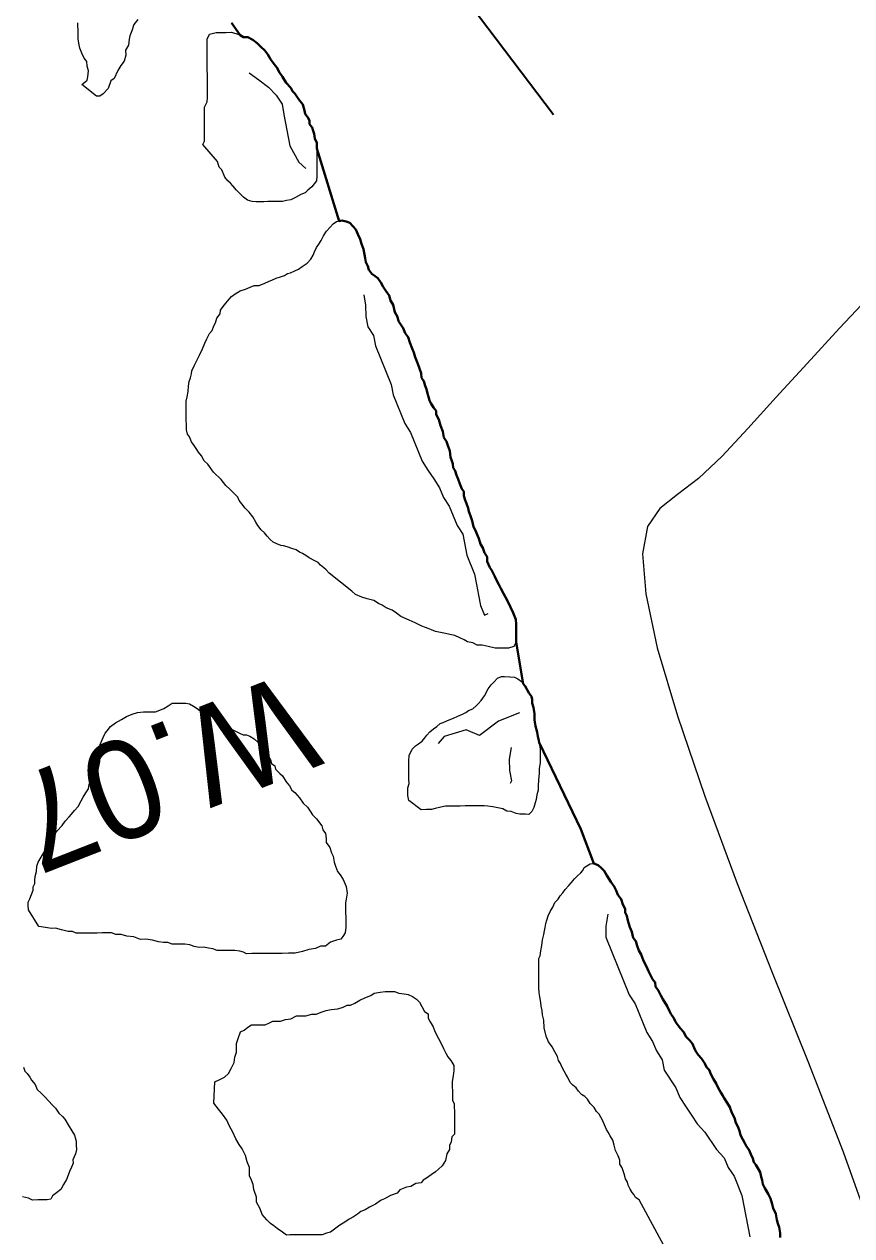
# Model space of a CAD drawing. Header units: millimetres. Extents: x -3113 to 15022, y -19591 to 4665.
# Drawn here: x -461 to 43, y -1641 to -904 of the extents above; entities that cross this region are included whole.
import ezdxf

# ---------------------------------------------------------------- set-up
doc = ezdxf.new("R2010")
doc.units = ezdxf.units.MM
doc.header["$XCLIPFRAME"] = 2
for name, color, linetype, lineweight in [('0A-anno', 6, 'Continuous', 13), ('0A-detail', 7, 'Continuous', 18), ('0A-detail-detail', 7, 'Continuous', 13), ('0A-hatchures', 4, 'Continuous', 25), ('0A-mosaic', 7, 'Continuous', 18), ('0T-walltop', 7, 'Continuous', 30)]:
    doc.layers.add(name, color=color, linetype=linetype, lineweight=lineweight)
doc.styles.add('Annotative', font='Akzidenz-grotesk-roman.ttf')
picture_1 = doc.add_image_def('image1.tif', size_in_pixel=(6668, 8809))

# ---------------------------------------------------------------- blocks, each defined once
blk = doc.blocks.new('T5')
blk.add_line((0, -0.0016), (1, -0.0016))
at = {"linetype": 'Continuous'}
blk.add_solid([(0, -0.0314), (0, 0.0298), (0.638, -0.0009)], dxfattribs=at)

msp = doc.modelspace()

# ---------------------------------------------------------------- linework, layer by layer
at = {"layer": '0A-detail'}
for points in [[(-391.82, -900.99), (-394.19, -904.11), (-395.55, -907.92), (-396.73, -910.83), (-397.21, -912.94), (-397.48, -916.54), (-399.25, -919.66), (-399.22, -922.76), (-400.19, -926.37), (-402.26, -928.98), (-403.94, -932.1), (-406.29, -936.82), (-408.38, -938.34), (-409.84, -943.05), (-412.91, -946.18), (-415, -947.7), (-417.1, -947.72), (-425.86, -940.6), (-424.17, -939.18), (-422.78, -937.97), (-422.3, -935.87), (-421.84, -932.26), (-422.66, -929.47), (-422.89, -926.57), (-424.5, -924.59), (-426.03, -921.5), (-427.16, -918.41), (-427.69, -915.31), (-428.21, -912.72), (-428.23, -910.62), (-428.26, -907.52), (-428.28, -904.92), (-428.3, -902.92)], [(-66.06, -1657.47), (-86.6, -1619.56), (-88.71, -1618.07), (-89.53, -1616.58), (-90.74, -1615.09), (-91.96, -1613), (-93.28, -1610.72), (-93.6, -1608.72), (-94.92, -1606.73), (-95.74, -1603.74), (-96.98, -1600.15), (-98.3, -1597.76), (-98.32, -1595.46), (-99.34, -1592.87), (-100.87, -1589.48), (-101.7, -1586.29), (-102.63, -1583.3), (-104.25, -1580.61), (-105.47, -1578.42), (-106.49, -1576.73), (-107.62, -1573.84), (-108.94, -1571.16), (-109.86, -1569.16), (-110.97, -1567.37), (-112.49, -1565.89), (-114.01, -1563.4), (-116.33, -1560.92), (-118.06, -1558.34), (-119.67, -1556.75), (-121.58, -1555.37), (-123.5, -1553.39), (-124.92, -1551.4), (-126.93, -1549.82), (-128.55, -1548.13), (-130.08, -1545.15), (-131.19, -1543.16), (-132.21, -1541.26), (-133.63, -1538.68), (-134.55, -1536.59), (-135.57, -1534.7), (-136.29, -1532.4), (-137.92, -1529.42), (-139.55, -1526.33), (-141.67, -1523.45), (-143.1, -1519.96), (-144.45, -1514.87), (-144.69, -1510.28), (-145.42, -1506.98), (-145.65, -1504.28), (-146.17, -1501.69), (-146.49, -1499.39), (-147.02, -1496), (-147.54, -1493.5), (-147.57, -1490.5), (-147.6, -1487.2), (-147.63, -1484.5), (-147.65, -1481.9), (-147.68, -1478.8), (-147.71, -1475.6), (-147.73, -1472.6), (-146.75, -1470.99), (-146.48, -1467.99), (-145.8, -1464.68), (-145.43, -1461.38), (-144.57, -1457.97), (-144.29, -1455.77), (-143.8, -1453.77), (-143.33, -1451.36), (-142.84, -1449.36), (-141.97, -1446.75), (-140.69, -1443.94), (-139.22, -1441.42), (-137.84, -1438.61), (-135.86, -1436.49), (-134.58, -1434.48), (-133.1, -1432.57), (-131.71, -1430.66), (-129.44, -1428.14), (-128.05, -1426.52), (-125.87, -1424.1), (-124.39, -1422.49), (-122.1, -1420.47), (-120.82, -1419.16), (-120.03, -1417.25), (-118.44, -1416.14), (-116.45, -1415.02), (-114.16, -1414.8), (-111.55, -1415.87), (-109.53, -1417.75), (-107.91, -1419.34), (-106.19, -1422.02), (-103.85, -1425.9), (-101.83, -1428.89), (-100.51, -1431.17), (-99.48, -1433.86), (-97.46, -1436.45), (-96.43, -1439.74), (-95.1, -1442.42), (-95.08, -1444.72), (-94.07, -1446.72), (-93.54, -1449.61), (-92.3, -1453.6), (-90.98, -1456.39), (-90.15, -1459.98), (-88.63, -1462.17), (-87.8, -1464.96), (-86.67, -1467.75), (-85.35, -1470.24), (-83.92, -1474.03), (-82.09, -1477.61), (-80.86, -1480.3), (-79.84, -1482.29), (-78.42, -1485.18), (-76.8, -1487.16), (-76.58, -1489.76), (-74.85, -1492.34), (-73.43, -1495.13), (-72.11, -1497.42), (-69.47, -1501.6), (-68.04, -1504.68), (-67.23, -1506.28), (-65.4, -1508.96), (-64.38, -1511.25), (-61.55, -1515.02), (-59.32, -1517.4), (-58.1, -1520.09), (-55.68, -1522.67), (-54.06, -1524.66), (-53.04, -1526.95), (-52.32, -1528.94), (-50.6, -1531.23), (-48.68, -1533.51), (-46.65, -1536.49), (-45.63, -1538.78), (-43.91, -1540.47), (-42.99, -1543.06), (-41.26, -1546.04), (-39.74, -1548.83), (-38.52, -1551.32), (-36.79, -1554.2), (-35.87, -1555.89), (-34.76, -1557.58), (-32.93, -1560.57), (-31.41, -1563.25), (-30.08, -1566.54), (-28.45, -1569.63), (-27.62, -1572.72), (-26.4, -1575.01), (-25.48, -1577.6), (-24.75, -1580.29), (-23.43, -1582.88), (-22.21, -1585.17), (-21.09, -1587.16), (-19.68, -1588.85), (-18.55, -1591.74), (-17.23, -1594.43), (-16.7, -1596.72), (-15.49, -1598.21), (-14.27, -1600.3), (-12.95, -1602.69), (-12.32, -1605.58), (-11.61, -1607.58), (-11.28, -1609.97), (-9.96, -1612.56), (-8.03, -1615.94), (-6.6, -1618.83), (-5.47, -1622.12), (-4.85, -1624.72), (-3.32, -1628), (-2.79, -1631.7), (-2.07, -1633.99), (-1.25, -1636.28), (-0.71, -1639.88), (-0.69, -1642.58)], [(-461.45, -1538.74), (-460.73, -1541.14), (-459.21, -1542.72), (-457.59, -1544.81), (-456.57, -1546.8), (-454.45, -1549.38), (-453.12, -1552.47), (-450.8, -1554.55), (-448.28, -1557.13), (-444.04, -1561.69), (-441.92, -1563.77), (-439.89, -1566.85), (-437.77, -1568.83), (-436.26, -1570.42), (-434.33, -1574), (-431.99, -1577.58), (-430.47, -1580.17), (-429.34, -1583.76), (-429.32, -1586.36), (-429.29, -1588.96), (-429.87, -1591.56), (-431.34, -1595.17), (-431.32, -1597.27), (-432.29, -1599.78), (-433.37, -1602.39), (-434.35, -1604.5), (-435.33, -1607.11), (-437.1, -1610.23), (-438.77, -1613.34), (-441.45, -1615.37), (-443.84, -1617.19), (-444.92, -1619.2), (-447.11, -1619.62), (-449.71, -1619.64), (-452.81, -1619.67), (-455.91, -1619.7), (-458.52, -1618.62), (-462.13, -1617.65)]]:
    msp.add_lwpolyline(points, dxfattribs=at)
for points in [[(-349.71, -913.01), (-348.13, -909.89), (-344.04, -908.86), (-341.44, -908.83), (-338.34, -908.8), (-334.74, -908.77), (-330.43, -910.03), (-327.52, -911.81), (-324.92, -911.78), (-321.8, -913.46), (-319.18, -915.33), (-317.07, -917.41), (-314.44, -919.89), (-312.72, -922.27), (-311, -925.06), (-308.77, -928.14), (-307.15, -930.22), (-305.62, -933.31), (-303.7, -935.99), (-301.57, -939.47), (-298.74, -942.55), (-297.72, -944.54), (-296.2, -946.12), (-293.87, -949.7), (-291.44, -952.78), (-290.41, -956.37), (-289.89, -958.47), (-288.27, -960.55), (-287.26, -962.54), (-287.24, -964.64), (-285.62, -966.73), (-285.1, -968.73), (-284.38, -970.62), (-284.06, -973.42), (-282.93, -976.01), (-282.92, -978.01), (-282.89, -981.11), (-282.86, -983.71), (-282.84, -985.81), (-282.82, -988.41), (-282.8, -990.41), (-282.78, -993.01), (-282.75, -996.11), (-283.12, -999.21), (-285.79, -1002.83), (-288.37, -1004.96), (-289.96, -1006.47), (-292.55, -1007.59), (-295.83, -1009.42), (-298.72, -1010.75), (-301.22, -1011.27), (-303.81, -1011.8), (-305.91, -1011.82), (-310.01, -1011.85), (-312.61, -1011.88), (-315.21, -1011.9), (-317.31, -1011.92), (-319.81, -1011.94), (-322.21, -1011.76), (-325.02, -1010.99), (-327.43, -1009.21), (-329.15, -1007.43), (-331.77, -1004.85), (-333.9, -1002.27), (-335.41, -1000.68), (-337.03, -999.2), (-338.95, -996.91), (-340.69, -992.53), (-342.3, -990.94), (-343.33, -987.35), (-352.23, -977.13), (-351.15, -975.02), (-351.17, -971.92), (-351.2, -969.32), (-351.22, -967.32), (-351.24, -964.22), (-351.27, -961.12), (-351.29, -959.02), (-351.31, -956.42), (-351.33, -954.32), (-349.66, -951.21), (-349.38, -948.71), (-349.41, -946.11), (-349.43, -944.01), (-349.45, -940.91), (-349.48, -937.81), (-349.51, -934.71), (-349.54, -931.61), (-349.57, -928.01), (-349.59, -925.91), (-349.61, -923.91), (-349.63, -921.81), (-349.65, -919.21), (-349.68, -916.11)], [(-261.46, -1249.02), (-275.36, -1238.05), (-277.18, -1236.06), (-278.49, -1234.78), (-280.51, -1233.09), (-282.12, -1231.61), (-284.13, -1230.53), (-287.45, -1228.76), (-289.46, -1227.28), (-291.47, -1226.09), (-293.48, -1225.31), (-295.49, -1223.93), (-298.1, -1223.05), (-300.81, -1222.08), (-303.11, -1221.4), (-304.72, -1221.21), (-307.13, -1220.13), (-309.43, -1219.16), (-311.35, -1217.47), (-313.07, -1215.49), (-314.68, -1213.6), (-316.7, -1211.62), (-318.73, -1209.04), (-320.04, -1207.05), (-321.77, -1203.77), (-324.1, -1200.89), (-326.42, -1198.51), (-328.45, -1195.83), (-330.06, -1193.84), (-330.98, -1191.85), (-332.8, -1189.97), (-335.83, -1186.99), (-338.15, -1184.71), (-341.18, -1181.04), (-345.82, -1176.48), (-349.17, -1171.61), (-351.48, -1169.63), (-353.11, -1166.55), (-354.83, -1164.36), (-356.25, -1162.08), (-357.57, -1160.39), (-359.09, -1158.2), (-360.42, -1155.11), (-361.53, -1153.52), (-362.25, -1150.83), (-362.28, -1148.23), (-362.31, -1144.53), (-362.35, -1139.93), (-362.39, -1136.03), (-362.41, -1133.33), (-361.74, -1130.73), (-361.17, -1127.42), (-360.9, -1124.12), (-360.52, -1121.41), (-359.84, -1119.11), (-359.26, -1116.8), (-358.88, -1114.8), (-357.31, -1111.48), (-355.84, -1108.57), (-354.27, -1105.26), (-352.5, -1101.54), (-351.03, -1098.13), (-349.76, -1095.32), (-348.18, -1092.2), (-346.6, -1090.29), (-345.63, -1087.58), (-344.64, -1085.57), (-343.67, -1082.86), (-341.69, -1080.24), (-341.41, -1077.94), (-339.93, -1075.63), (-338.15, -1073.61), (-336.17, -1071.29), (-334.89, -1069.58), (-332.6, -1068.06), (-329.52, -1066.23), (-326.33, -1065.1), (-323.34, -1063.98), (-321.05, -1062.85), (-318.05, -1062.83), (-314.46, -1061.49), (-312.17, -1060.47), (-309.88, -1059.45), (-307.59, -1058.43), (-304.9, -1057.61), (-302.5, -1056.89), (-300.71, -1055.57), (-298.92, -1055.15), (-296.33, -1054.03), (-294.04, -1053.01), (-291.75, -1051.39), (-288.67, -1049.36), (-286.49, -1046.84), (-285.01, -1044.43), (-284.23, -1042.42), (-282.96, -1039.71), (-281.68, -1037.7), (-280.29, -1035.58), (-278.82, -1032.67), (-277.05, -1029.75), (-274.77, -1027.43), (-272.79, -1025.42), (-270.8, -1024), (-267.7, -1023.37), (-264.9, -1023.94), (-262.69, -1024.82), (-260.87, -1026.81), (-259.15, -1028.79), (-257.83, -1031.58), (-256.4, -1034.77), (-255.67, -1037.66), (-254.45, -1040.75), (-253.82, -1044.05), (-253.4, -1046.34), (-252.98, -1048.64), (-251.85, -1051.13), (-251.23, -1053.32), (-249.41, -1055.91), (-247.4, -1057.29), (-245.59, -1058.37), (-243.86, -1061.16), (-242.34, -1063.84), (-240.72, -1066.13), (-238.69, -1069.11), (-237.96, -1072), (-236.34, -1074.69), (-235.3, -1079.08), (-233.77, -1082.07), (-233.05, -1084.56), (-231.93, -1086.55), (-230.31, -1088.93), (-228.98, -1092.02), (-227.16, -1094.41), (-226.23, -1097.7), (-224.7, -1101.38), (-223.78, -1103.68), (-222.95, -1106.47), (-221.41, -1110.55), (-220.39, -1113.55), (-219.26, -1116.34), (-219.04, -1119.13), (-217.72, -1121.12), (-216.79, -1123.91), (-216.07, -1126.11), (-215.35, -1128.7), (-214.93, -1130.7), (-214.31, -1132.99), (-213.4, -1134.58), (-211.77, -1137.27), (-210.25, -1139.25), (-210.23, -1141.55), (-208.61, -1144.54), (-207.57, -1148.23), (-206.14, -1151.82), (-205.51, -1155.41), (-203.78, -1158), (-202.96, -1160.29), (-201.83, -1163.68), (-201.4, -1167.38), (-200.68, -1169.57), (-200.06, -1171.56), (-199.74, -1173.86), (-198.52, -1175.85), (-197.7, -1178.44), (-196.68, -1180.73), (-195.85, -1183.73), (-194.62, -1186.72), (-193.31, -1188.4), (-193.28, -1191), (-192.56, -1193.6), (-191.74, -1195.59), (-190.72, -1198.58), (-190.3, -1200.58), (-189.17, -1203.17), (-188.15, -1206.16), (-187.51, -1209.85), (-186.19, -1212.14), (-185.48, -1214.03), (-184.25, -1217.02), (-183.12, -1220.31), (-181.7, -1222.6), (-180.77, -1225.59), (-179.05, -1228.18), (-179.02, -1230.88), (-177.39, -1234.66), (-176.27, -1236.45), (-175.46, -1238.14), (-174.34, -1240.03), (-173.32, -1242.72), (-171.99, -1245.01), (-170.87, -1247.3), (-169.15, -1250.39), (-168.03, -1252.58), (-165.89, -1256.56), (-164.87, -1258.85), (-163.24, -1262.13), (-161.7, -1266.22), (-161.48, -1269.12), (-161.46, -1271.02), (-161.43, -1274.12), (-161.4, -1277.72), (-161.38, -1280.02), (-162.85, -1282.73), (-166.14, -1283.66), (-169.24, -1283.69), (-171.64, -1283.71), (-174.14, -1283.73), (-178.55, -1282.67), (-182.16, -1281.81), (-185.16, -1281.83), (-187.87, -1280.56), (-191.18, -1279.89), (-193.09, -1278.61), (-195.8, -1277.33), (-198.82, -1275.96), (-201.82, -1275.38), (-204.43, -1274.71), (-207.43, -1274.13), (-210.54, -1273.56), (-213.05, -1272.49), (-215.05, -1271.7), (-216.66, -1271.22), (-218.97, -1270.24), (-222.99, -1268.28), (-226.6, -1266.71), (-231.62, -1264.35), (-234.24, -1262.48), (-236.96, -1260.5), (-240.57, -1259.23), (-242.98, -1257.56), (-245.29, -1256.58), (-248.21, -1254.8), (-252.22, -1253.74), (-255.53, -1252.67), (-259.24, -1251)], [(-219.26, -1382.15), (-226.91, -1376.42), (-227.33, -1373.42), (-227.35, -1371.52), (-227.38, -1368.82), (-226.7, -1366.21), (-226.72, -1363.51), (-226.75, -1360.21), (-226.78, -1357.31), (-226.81, -1354.31), (-226.83, -1352.31), (-226.66, -1349.01), (-224.69, -1345.19), (-222.71, -1343.18), (-221.02, -1342.06), (-218.73, -1340.34), (-217.15, -1338.23), (-215.77, -1336.71), (-213.98, -1334.7), (-211.8, -1332.78), (-209.81, -1331.36), (-207.83, -1329.64), (-205.94, -1328.92), (-203.64, -1328), (-201.25, -1326.98), (-199.66, -1326.27), (-196.97, -1325.14), (-194.08, -1323.92), (-192.09, -1322.9), (-190.4, -1321.58), (-187.81, -1320.56), (-185.73, -1318.84), (-184.54, -1317.53), (-182.86, -1315.51), (-180.78, -1312.7), (-178.52, -1308.47), (-176.74, -1305.96), (-175.06, -1304.44), (-172.78, -1301.92), (-170.39, -1300.9), (-168.49, -1300.88), (-165.38, -1301.26), (-162.48, -1301.43), (-160.48, -1302.31), (-158.26, -1304.09), (-156.03, -1306.87), (-153.8, -1310.85), (-152.18, -1313.24), (-151.76, -1314.93), (-151.74, -1317.23), (-150.82, -1319.92), (-150.38, -1323.62), (-150.35, -1327.32), (-149.61, -1331.11), (-148.68, -1334.91), (-148.26, -1337.4), (-147.63, -1339.9), (-147.31, -1342.69), (-146.89, -1344.99), (-146.86, -1347.59), (-146.84, -1350.59), (-146.81, -1353.59), (-147.48, -1356.9), (-147.45, -1359.9), (-147.82, -1364.1), (-147.98, -1367.5), (-147.96, -1370.1), (-148.83, -1373.11), (-149.21, -1375.81), (-149.89, -1377.82), (-150.77, -1380.73), (-151.84, -1383.24), (-153.83, -1385.05), (-155.83, -1384.87), (-157.43, -1384.69), (-159.13, -1384.7), (-161.43, -1384.42), (-164.44, -1383.15), (-167.05, -1382.87), (-169.66, -1381.5), (-172.66, -1380.92), (-175.67, -1380.25), (-178.67, -1379.98), (-180.98, -1379.7), (-183.28, -1379.72), (-186.48, -1379.75), (-189.58, -1379.78), (-192.48, -1379.8), (-195.58, -1379.83), (-198.87, -1379.86), (-202.17, -1379.89), (-204.47, -1379.91), (-207.37, -1380.54), (-210.76, -1381.27), (-213.06, -1381.89), (-215.96, -1381.92)], [(-329.68, -1468.25), (-332.79, -1467.68), (-336.39, -1467.71), (-340.49, -1467.75), (-343.59, -1467.78), (-346.19, -1466.8), (-348.8, -1466.32), (-351.9, -1465.85), (-354.5, -1465.87), (-357.61, -1465.4), (-360.22, -1464.33), (-363.32, -1463.85), (-365.92, -1463.88), (-368.42, -1463.9), (-371.02, -1463.92), (-373.63, -1462.95), (-376.23, -1462.97), (-379.33, -1462.5), (-382.94, -1461.43), (-387.05, -1460.97), (-390.25, -1461), (-394.36, -1459.53), (-398.47, -1458.97), (-402.08, -1458), (-405.18, -1458.03), (-407.78, -1457.06), (-410.38, -1457.08), (-413.48, -1457.11), (-416.58, -1457.14), (-420.18, -1457.17), (-423.28, -1457.2), (-426.88, -1457.23), (-429.48, -1457.25), (-431.59, -1456.17), (-434.19, -1456.19), (-438.3, -1455.23), (-441.91, -1454.26), (-444.51, -1454.29), (-448.12, -1453.82), (-452.22, -1453.26), (-458.51, -1443.01), (-458.54, -1440.41), (-458.56, -1438.41), (-457.57, -1436.31), (-456.6, -1433.7), (-455.52, -1431.09), (-455.54, -1429.09), (-454.56, -1426.98), (-454.58, -1424.88), (-454.3, -1422.68), (-453.62, -1419.77), (-453.25, -1416.47), (-452.58, -1414.06), (-451.29, -1411.95), (-448.83, -1407.83), (-447.56, -1405.21), (-446.18, -1402.6), (-444.11, -1399.48), (-442.43, -1396.87), (-440.95, -1394.85), (-437.88, -1391.73), (-436, -1389.11), (-433.72, -1386.49), (-432.24, -1384.87), (-430.46, -1382.46), (-428.08, -1380.04), (-426.41, -1376.62), (-425.03, -1374.51), (-423.56, -1371.89), (-421.98, -1369.28), (-421.5, -1366.78), (-419.63, -1364.16), (-417.66, -1359.94), (-415.89, -1356.82), (-414.93, -1352.72), (-414.97, -1348.62), (-414.99, -1345.52), (-414.72, -1342.41), (-412.96, -1338.2), (-411.69, -1335.49), (-410.5, -1334.08), (-408.42, -1331.46), (-405.54, -1329.23), (-401.76, -1327.1), (-398.68, -1325.37), (-395.19, -1323.94), (-392.1, -1322.91), (-388.3, -1322.47), (-385.8, -1322.45), (-383.2, -1322.43), (-381.1, -1322.41), (-378.51, -1321.39), (-375.92, -1320.36), (-373.44, -1318.74), (-370.85, -1317.22), (-368.25, -1317.19), (-365.65, -1317.17), (-362.55, -1317.14), (-360.44, -1317.62), (-357.93, -1319.1), (-355.62, -1320.48), (-353.91, -1321.86), (-352.19, -1323.25), (-349.08, -1324.72), (-346.98, -1325.2), (-345.46, -1326.79), (-341.84, -1328.85), (-338.62, -1331.32), (-336.11, -1332.4), (-333.5, -1333.68), (-329.88, -1335.45), (-327.77, -1336.43), (-325.67, -1336.41), (-323.66, -1337.39), (-321.05, -1338.97), (-318.63, -1341.14), (-316.81, -1343.03), (-315.29, -1345.11), (-313.67, -1347.7), (-311.13, -1351.78), (-310.51, -1353.87), (-308.5, -1355.35), (-307.98, -1357.45), (-305.36, -1360.02), (-303.75, -1361.51), (-301.51, -1365.09), (-299.39, -1367.47), (-297.97, -1370.26), (-296.25, -1371.64), (-293.32, -1374.92), (-291.2, -1378), (-288.57, -1380.47), (-286.85, -1382.86), (-285.43, -1385.15), (-283.01, -1387.72), (-279.77, -1391.79), (-279.15, -1394.39), (-277.63, -1396.48), (-277.1, -1399.57), (-277.08, -1402.07), (-274.95, -1405.15), (-273.92, -1408.24), (-272.9, -1410.33), (-272.37, -1413.93), (-271.45, -1416.52), (-270.22, -1419.61), (-268.6, -1421.69), (-266.87, -1424.48), (-264.93, -1428.86), (-264.4, -1432.96), (-265.07, -1436.46), (-265.35, -1438.67), (-265.32, -1441.77), (-265.29, -1444.87), (-265.27, -1447.47), (-265.24, -1450.07), (-265.21, -1453.67), (-265.48, -1457.07), (-266.96, -1459.18), (-268.24, -1460.89), (-270.84, -1461.52), (-274.43, -1462.75), (-277.51, -1465.18), (-280.61, -1465.2), (-283.69, -1466.53), (-287.79, -1467.27), (-291.48, -1468.4), (-296.07, -1469.45), (-300.17, -1469.48), (-303.87, -1469.52), (-306.37, -1469.54), (-308.97, -1469.56), (-311.07, -1469.58), (-313.67, -1469.6), (-316.77, -1469.63), (-320.37, -1469.66), (-322.47, -1469.68), (-325.57, -1469.71), (-327.58, -1468.73)], [(-345.54, -1560.8), (-344.96, -1547.69), (-341.87, -1546.26), (-339.09, -1544.94), (-336.71, -1542.62), (-335.03, -1539.7), (-333.17, -1535.88), (-332.7, -1532.78), (-331.72, -1529.67), (-331.75, -1526.57), (-331.77, -1524.47), (-330.7, -1521.36), (-329.24, -1517.25), (-327.15, -1516.23), (-324.86, -1514.41), (-322.57, -1513.09), (-319.97, -1513.06), (-317.37, -1513.04), (-314.27, -1513.01), (-311.68, -1511.89), (-309.69, -1510.87), (-307.59, -1510.85), (-304.99, -1510.83), (-301.9, -1509.8), (-298.61, -1509.47), (-295.22, -1507.64), (-292.62, -1507.62), (-289.52, -1507.59), (-285.93, -1506.55), (-283.33, -1506.53), (-279.54, -1505.1), (-277.15, -1504.38), (-274.06, -1503.65), (-269.96, -1503.31), (-266.87, -1502.28), (-264.28, -1501.16), (-262.28, -1501.14), (-259.69, -1499.82), (-256.61, -1497.99), (-253.52, -1496.66), (-250.03, -1495.23), (-247.85, -1493.81), (-244.25, -1493.08), (-241.15, -1492.75), (-237.56, -1492.72), (-235.46, -1492.7), (-232.85, -1493.67), (-229.74, -1494.15), (-227.14, -1494.62), (-224.53, -1495.7), (-222.11, -1497.38), (-220.4, -1499.26), (-218.87, -1501.85), (-217.24, -1504.93), (-215.13, -1506.41), (-215.11, -1509.01), (-213.89, -1511.3), (-211.96, -1514.19), (-210.93, -1517.18), (-208.79, -1521.36), (-207.07, -1524.44), (-205.64, -1527.53), (-204.31, -1530.22), (-203.09, -1532.61), (-201.17, -1534.69), (-199.35, -1537.77), (-199.32, -1540.87), (-199.89, -1543.98), (-200.36, -1547.58), (-200.33, -1550.18), (-200.3, -1553.78), (-200.28, -1556.38), (-200.25, -1558.98), (-199.13, -1561.07), (-199.12, -1563.07), (-199.09, -1565.67), (-199.07, -1568.27), (-199.04, -1571.37), (-199.01, -1574.97), (-198.99, -1577.57), (-198.97, -1579.67), (-200.55, -1581.19), (-201.02, -1584.29), (-202.01, -1586.4), (-201.98, -1589), (-203.76, -1591.51), (-204.52, -1595.72), (-206.59, -1598.84), (-208.68, -1600.86), (-210.66, -1602.48), (-213.24, -1604.4), (-216.02, -1606.43), (-218.01, -1607.54), (-219.4, -1609.26), (-222.5, -1609.58), (-225.58, -1611.41), (-228.18, -1611.94), (-232.26, -1613.47), (-233.84, -1615.59), (-237.93, -1617.02), (-241.71, -1619.06), (-243.61, -1619.78), (-247.18, -1622.21), (-250.77, -1624.04), (-253.35, -1625.56), (-255.94, -1626.69), (-258.03, -1628.21), (-260.51, -1629.83), (-263.1, -1631.35), (-265.69, -1633.08), (-268.77, -1635), (-272.15, -1637.34), (-274.43, -1639.26), (-276.93, -1639.78), (-279.52, -1640.8), (-282.12, -1640.83), (-285.22, -1640.85), (-287.82, -1640.88), (-291.42, -1640.91), (-296.12, -1640.95), (-299.22, -1640.98), (-301.22, -1641), (-303.83, -1639.32), (-306.95, -1636.95), (-309.07, -1635.37), (-311.08, -1633.89), (-313.2, -1631.81), (-316.03, -1628.43), (-317.36, -1625.14), (-319.5, -1621.06), (-319.52, -1617.96), (-321.27, -1613.28), (-321.7, -1610.18), (-322.72, -1607.59), (-323.74, -1605), (-323.76, -1602.5), (-323.79, -1599.9), (-325.22, -1596.51), (-326.25, -1592.62), (-328.39, -1588.54), (-330.11, -1585.96), (-332.25, -1582.38), (-333.98, -1578.29), (-335.92, -1574.71), (-337.55, -1571.02), (-340.18, -1567.45), (-342.71, -1564.37)]]:
    msp.add_lwpolyline(points, close=True, dxfattribs=at)
at = {"layer": '0A-detail-detail'}
for points in [[(-324.05, -933.38), (-318.17, -937.81), (-312.29, -942.24), (-307.58, -947.14), (-304.04, -952.52), (-302.84, -958.84), (-299.24, -977.82), (-293.8, -987.88), (-289.57, -991.61)], [(-254.31, -1068.58), (-253.1, -1074.91), (-253.07, -1081.71), (-251.87, -1088.03), (-248.33, -1093.41), (-247.13, -1099.73), (-237.65, -1123.13), (-236.45, -1129.46), (-229.34, -1147.01), (-225.8, -1152.39), (-218.69, -1169.94), (-215.16, -1175.32), (-211.62, -1180.69), (-208.08, -1186.07), (-205.71, -1191.92), (-202.17, -1197.3), (-197.43, -1209), (-193.89, -1214.37), (-191.49, -1227.02), (-186.75, -1238.72), (-185.55, -1245.05), (-184.35, -1251.37), (-183.15, -1257.7), (-180.78, -1263.55), (-178.44, -1262.6)], [(-159.42, -1323), (-172.28, -1328.21), (-183.72, -1336.93), (-191.94, -1333.45), (-205.28, -1337.49), (-209.01, -1341.73)], [(-164.48, -1344.12), (-165.61, -1351.39), (-165.58, -1358.19), (-164.38, -1364.51), (-165.08, -1366.16)], [(-105.67, -1445.61), (-106.81, -1452.88), (-106.77, -1459.68), (-92.55, -1494.78), (-89.02, -1500.16), (-81.91, -1517.71), (-78.37, -1523.09), (-76, -1528.94), (-72.46, -1534.32), (-71.26, -1540.64), (-64.18, -1551.39), (-61.81, -1557.25), (-58.27, -1562.62), (-54.73, -1568), (-51.19, -1573.38), (-46.48, -1578.28), (-39.4, -1589.03), (-34.69, -1593.94), (-32.32, -1599.79), (-28.78, -1605.16), (-24.04, -1616.86), (-21.64, -1629.51), (-20.44, -1635.84), (-19.24, -1642.16)]]:
    msp.add_lwpolyline(points, dxfattribs=at)
at = {"layer": '0A-mosaic', "lineweight": 15}
msp.add_lwpolyline([(89.14, -1030.93), (75.5, -1045.79), (55.65, -1067.32), (35.54, -1088.99), (15.71, -1110.37), (-3.13, -1130.91), (-20.41, -1150), (-36.1, -1166.78), (-50.36, -1180.36), (-63.25, -1190.21), (-73.98, -1198.72), (-81.41, -1209.58), (-84.43, -1226.32), (-82.52, -1250.72), (-75.52, -1283.42), (-63.3, -1324.96), (-46.59, -1373.9), (-26.84, -1427.05), (-5.56, -1481.21), (16.15, -1535.18), (37.66, -1590.38), (58.37, -1648.37)], dxfattribs=at)
at = {"layer": '0T-walltop'}
msp.add_lwpolyline([(-0.69, -1642.58), (-0.71, -1639.88), (-1.25, -1636.28), (-2.07, -1633.99), (-2.79, -1631.7), (-3.32, -1628), (-4.85, -1624.72), (-5.47, -1622.12), (-6.6, -1618.83), (-8.03, -1615.94), (-9.96, -1612.56), (-11.28, -1609.97), (-11.61, -1607.58), (-12.32, -1605.58), (-12.95, -1602.69), (-14.27, -1600.3), (-15.49, -1598.21), (-16.7, -1596.72), (-17.23, -1594.43), (-18.55, -1591.74), (-19.68, -1588.85), (-21.09, -1587.16), (-22.21, -1585.17), (-23.43, -1582.88), (-24.75, -1580.29), (-25.48, -1577.6), (-26.4, -1575.01), (-27.62, -1572.72), (-28.45, -1569.63), (-30.08, -1566.54), (-31.41, -1563.25), (-32.93, -1560.57), (-34.76, -1557.58), (-35.87, -1555.89), (-36.79, -1554.2), (-38.52, -1551.32), (-39.74, -1548.83), (-41.26, -1546.04), (-42.99, -1543.06), (-43.91, -1540.47), (-45.63, -1538.78), (-46.65, -1536.49), (-48.68, -1533.51), (-50.6, -1531.23), (-52.32, -1528.94), (-53.04, -1526.95), (-54.06, -1524.66), (-55.68, -1522.67), (-58.1, -1520.09), (-59.32, -1517.4), (-61.55, -1515.02), (-64.38, -1511.25), (-65.4, -1508.96), (-67.23, -1506.28), (-68.04, -1504.68), (-69.47, -1501.6), (-72.11, -1497.42), (-73.43, -1495.13), (-74.85, -1492.34), (-76.58, -1489.76), (-76.8, -1487.16), (-78.42, -1485.18), (-79.84, -1482.29), (-80.86, -1480.3), (-82.09, -1477.61), (-83.92, -1474.03), (-85.35, -1470.24), (-86.67, -1467.75), (-87.8, -1464.96), (-88.63, -1462.17), (-90.15, -1459.98), (-90.98, -1456.39), (-92.3, -1453.6), (-93.54, -1449.61), (-94.07, -1446.72), (-95.08, -1444.72), (-95.1, -1442.42), (-96.43, -1439.74), (-97.46, -1436.45), (-99.48, -1433.86), (-100.51, -1431.17), (-101.83, -1428.89), (-103.85, -1425.9), (-106.19, -1422.02), (-107.91, -1419.34), (-109.53, -1417.75), (-111.55, -1415.87), (-114.16, -1414.8), (-114.25, -1414.81), (-122.03, -1393.97), (-147.5, -1341.09), (-147.63, -1339.9), (-148.26, -1337.4), (-148.68, -1334.91), (-149.61, -1331.11), (-150.35, -1327.32), (-150.38, -1323.62), (-150.82, -1319.92), (-151.74, -1317.23), (-151.76, -1314.93), (-152.18, -1313.24), (-153.8, -1310.85), (-156.03, -1306.87), (-157.19, -1305.43), (-161.38, -1280.02), (-161.4, -1277.72), (-161.43, -1274.12), (-161.46, -1271.02), (-161.48, -1269.12), (-161.7, -1266.22), (-163.24, -1262.13), (-164.87, -1258.85), (-165.89, -1256.56), (-168.03, -1252.58), (-169.15, -1250.39), (-170.87, -1247.3), (-171.99, -1245.01), (-173.32, -1242.72), (-174.34, -1240.03), (-175.46, -1238.14), (-176.27, -1236.45), (-177.39, -1234.66), (-179.02, -1230.88), (-179.05, -1228.18), (-180.77, -1225.59), (-181.7, -1222.6), (-183.12, -1220.31), (-184.25, -1217.02), (-185.48, -1214.03), (-186.19, -1212.14), (-187.51, -1209.85), (-188.15, -1206.16), (-189.17, -1203.17), (-190.3, -1200.58), (-190.72, -1198.58), (-191.74, -1195.59), (-192.56, -1193.6), (-193.28, -1191), (-193.31, -1188.4), (-194.62, -1186.72), (-195.85, -1183.73), (-196.68, -1180.73), (-197.7, -1178.44), (-198.52, -1175.85), (-199.74, -1173.86), (-200.06, -1171.56), (-200.68, -1169.57), (-201.4, -1167.38), (-201.83, -1163.68), (-202.96, -1160.29), (-203.78, -1158), (-205.51, -1155.41), (-206.14, -1151.82), (-207.57, -1148.23), (-208.61, -1144.54), (-210.23, -1141.55), (-210.25, -1139.25), (-211.77, -1137.27), (-213.4, -1134.58), (-214.31, -1132.99), (-214.93, -1130.7), (-215.35, -1128.7), (-216.07, -1126.11), (-216.79, -1123.91), (-217.72, -1121.12), (-219.04, -1119.13), (-219.26, -1116.34), (-220.39, -1113.55), (-221.41, -1110.55), (-222.95, -1106.47), (-223.78, -1103.68), (-224.7, -1101.38), (-226.23, -1097.7), (-227.16, -1094.41), (-228.98, -1092.02), (-230.31, -1088.93), (-231.93, -1086.55), (-233.05, -1084.56), (-233.77, -1082.07), (-235.3, -1079.08), (-236.34, -1074.69), (-237.96, -1072), (-238.69, -1069.11), (-240.72, -1066.13), (-242.34, -1063.84), (-243.86, -1061.16), (-245.59, -1058.37), (-247.4, -1057.29), (-249.41, -1055.91), (-251.23, -1053.32), (-251.85, -1051.13), (-252.98, -1048.64), (-253.4, -1046.34), (-253.82, -1044.05), (-254.45, -1040.75), (-255.67, -1037.66), (-256.4, -1034.77), (-257.83, -1031.58), (-259.15, -1028.79), (-260.87, -1026.81), (-262.69, -1024.82), (-264.9, -1023.94), (-267.7, -1023.37), (-269.25, -1023.68), (-282.9, -979.56), (-282.92, -978.01), (-282.93, -976.01), (-284.06, -973.42), (-284.38, -970.62), (-285.1, -968.73), (-285.62, -966.73), (-287.24, -964.64), (-287.26, -962.54), (-288.27, -960.55), (-289.89, -958.47), (-290.41, -956.37), (-291.44, -952.78), (-293.87, -949.7), (-296.2, -946.12), (-297.72, -944.54), (-298.74, -942.55), (-301.57, -939.47), (-303.7, -935.99), (-305.62, -933.31), (-307.15, -930.22), (-308.77, -928.14), (-311, -925.06), (-312.72, -922.27), (-314.44, -919.89), (-317.07, -917.41), (-319.18, -915.33), (-321.8, -913.46), (-324.92, -911.78), (-327.52, -911.81), (-329.59, -910.54), (-334.71, -902.99)], dxfattribs=at)

# ---------------------------------------------------------------- block references
at = {"layer": '0A-hatchures', "lineweight": 18, "xscale": 358.3210118745039, "yscale": 358.3210118745039, "zscale": 358.3210118745039, "rotation": 307.0743132131161}
msp.add_blockref('T5', (-354.32, -672.56), dxfattribs=at)

# ---------------------------------------------------------------- texts
at = {"layer": '0A-anno', "insert": (-288.59, -1325.35), "char_height": 60, "width": 857188.7589, "attachment_point": 4, "rotation": 201.41813, "style": 'Annotative'}
msp.add_mtext('W.07', dxfattribs=at)

# ---------------------------------------------------------------- pictures from other files: only their frames are drawn
image = msp.add_image(picture_1, insert=(4548.77, 3178.52), size_in_units=(6666.97, 8807.64), rotation=-180)
image.set_boundary_path([(2179.183, 8808.5), (-0.5, 3859.024), (791.069, 3508.694), (-0.5, 1607.599), (-0.5, 1607.599), (3674.987, -0.5), (6667.5, 6386.38), (6667.5, 7108.85), (2641.037, 8808.5), (2179.183, 8808.5)])

doc.saveas('drawing.dxf')
